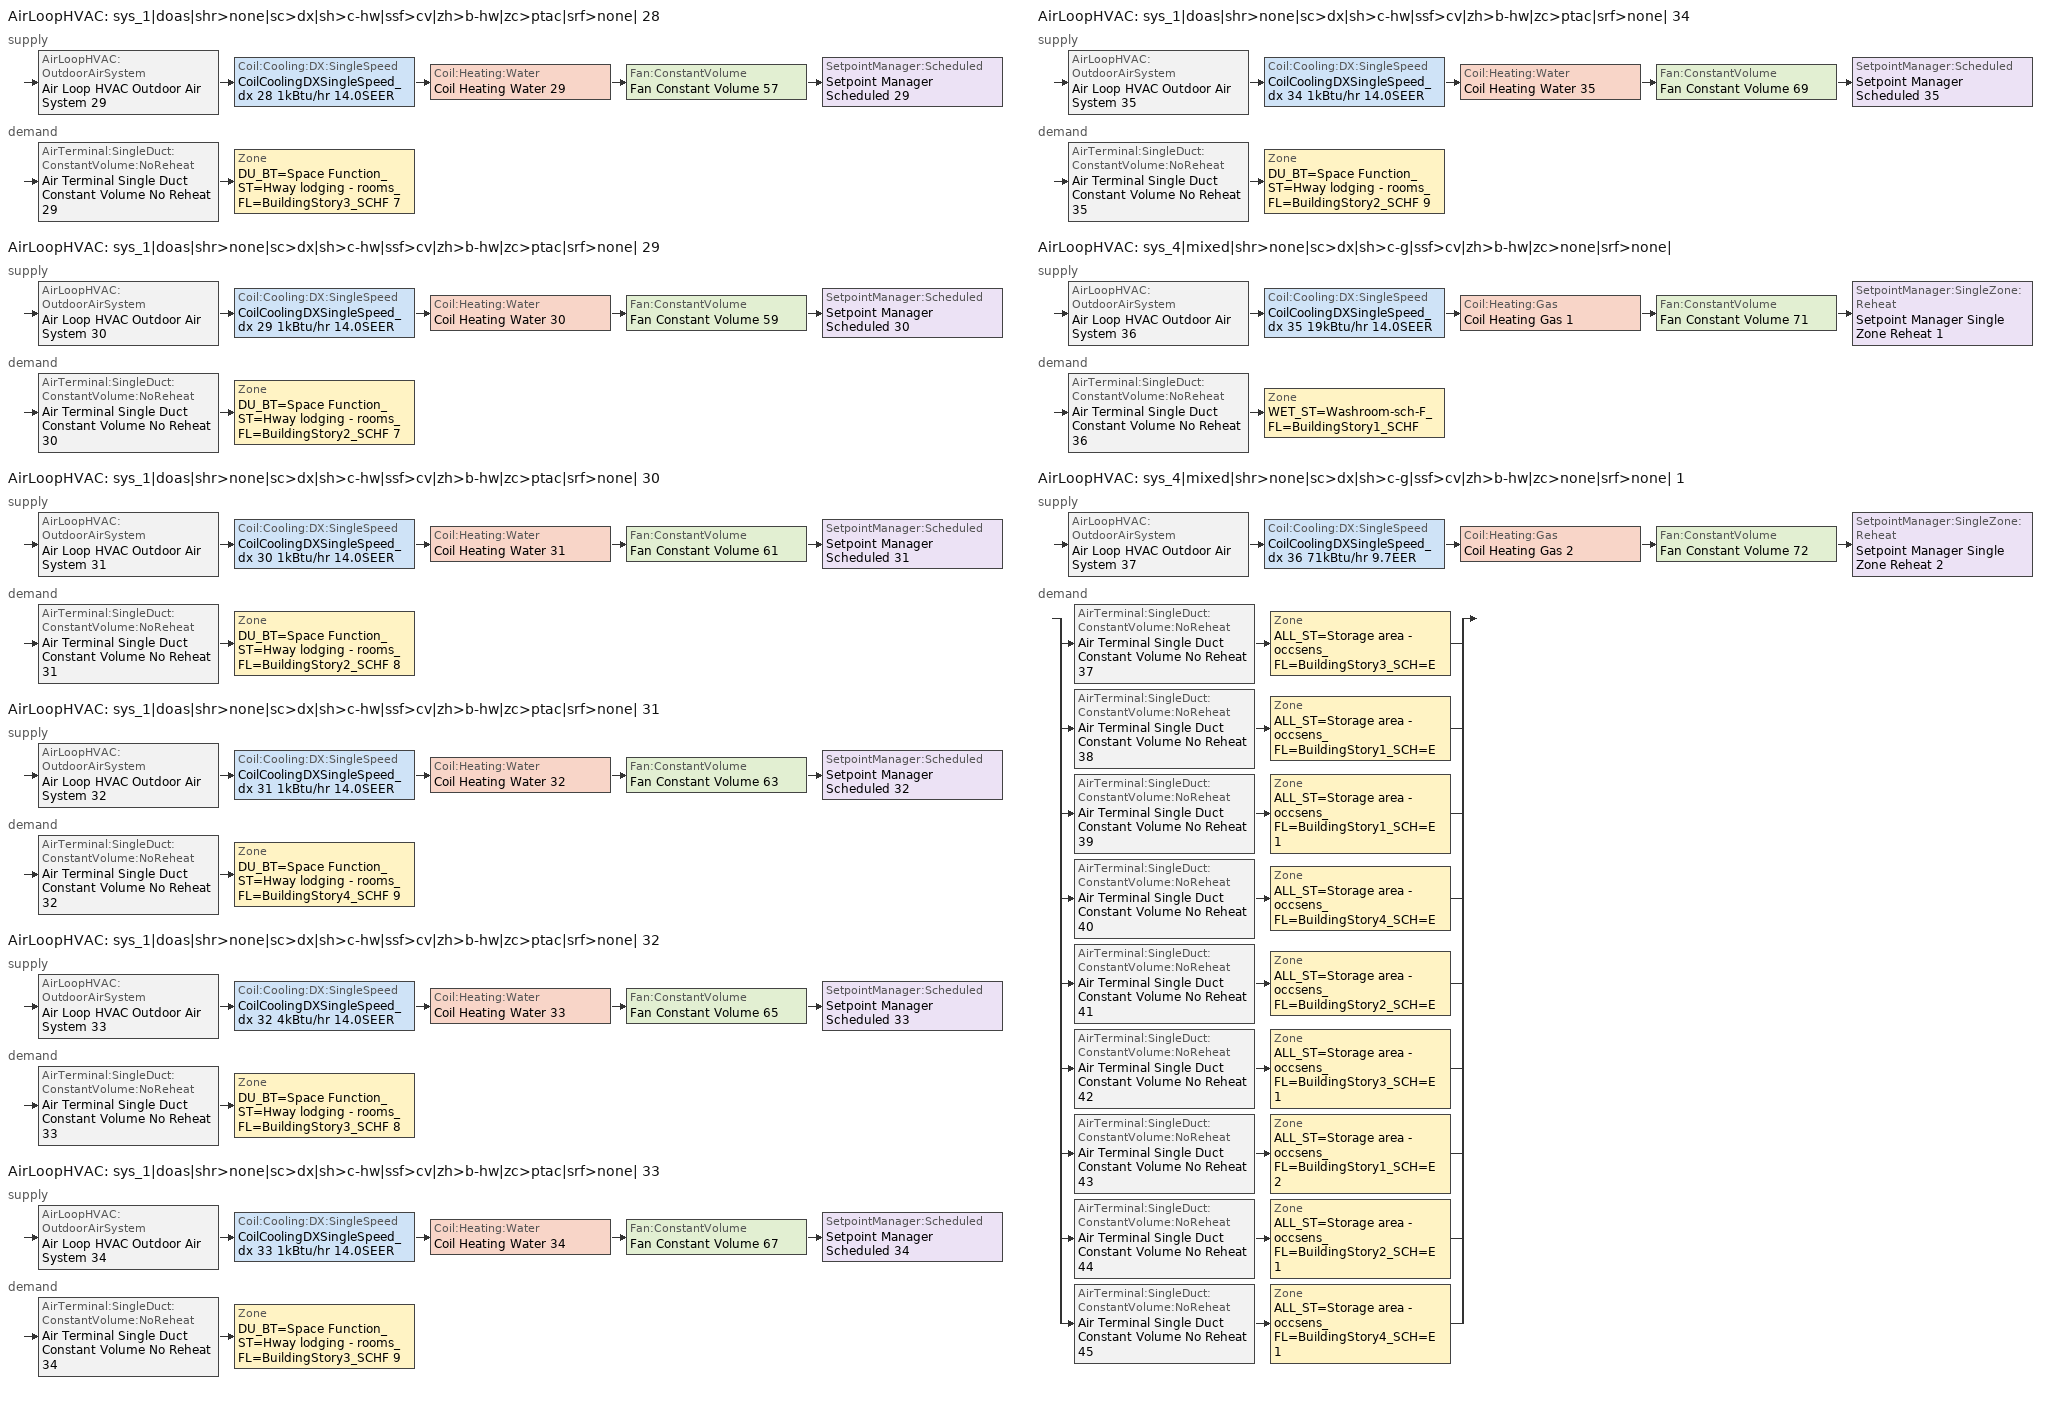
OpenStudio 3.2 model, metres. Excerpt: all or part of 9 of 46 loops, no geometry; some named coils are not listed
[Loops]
AirLoopHVAC 'sys_1|doas|shr>none|sc>dx|sh>c-hw|ssf>cv|zh>b-hw|zc>ptac|srf>none| 28'
 supply: AirLoopHVAC:OutdoorAirSystem 'Air Loop HVAC Outdoor Air System 29' > Coil:Cooling:DX:SingleSpeed 'CoilCoolingDXSingleSpeed_dx 28 1kBtu/hr 14.0SEER' > Coil:Heating:Water 'Coil Heating Water 29' > Fan:ConstantVolume 'Fan Constant Volume 57' > SetpointManager:Scheduled 'Setpoint Manager Scheduled 29'
 demand: AirTerminal:SingleDuct:ConstantVolume:NoReheat 'Air Terminal Single Duct Constant Volume No Reheat 29' > Zone 'DU_BT=Space Function_ST=Hway lodging - rooms_FL=BuildingStory3_SCHF 7'
AirLoopHVAC 'sys_1|doas|shr>none|sc>dx|sh>c-hw|ssf>cv|zh>b-hw|zc>ptac|srf>none| 29'
 supply: AirLoopHVAC:OutdoorAirSystem 'Air Loop HVAC Outdoor Air System 30' > Coil:Cooling:DX:SingleSpeed 'CoilCoolingDXSingleSpeed_dx 29 1kBtu/hr 14.0SEER' > Coil:Heating:Water 'Coil Heating Water 30' > Fan:ConstantVolume 'Fan Constant Volume 59' > SetpointManager:Scheduled 'Setpoint Manager Scheduled 30'
 demand: AirTerminal:SingleDuct:ConstantVolume:NoReheat 'Air Terminal Single Duct Constant Volume No Reheat 30' > Zone 'DU_BT=Space Function_ST=Hway lodging - rooms_FL=BuildingStory2_SCHF 7'
AirLoopHVAC 'sys_1|doas|shr>none|sc>dx|sh>c-hw|ssf>cv|zh>b-hw|zc>ptac|srf>none| 30'
 supply: AirLoopHVAC:OutdoorAirSystem 'Air Loop HVAC Outdoor Air System 31' > Coil:Cooling:DX:SingleSpeed 'CoilCoolingDXSingleSpeed_dx 30 1kBtu/hr 14.0SEER' > Coil:Heating:Water 'Coil Heating Water 31' > Fan:ConstantVolume 'Fan Constant Volume 61' > SetpointManager:Scheduled 'Setpoint Manager Scheduled 31'
 demand: AirTerminal:SingleDuct:ConstantVolume:NoReheat 'Air Terminal Single Duct Constant Volume No Reheat 31' > Zone 'DU_BT=Space Function_ST=Hway lodging - rooms_FL=BuildingStory2_SCHF 8'
AirLoopHVAC 'sys_1|doas|shr>none|sc>dx|sh>c-hw|ssf>cv|zh>b-hw|zc>ptac|srf>none| 31'
 supply: AirLoopHVAC:OutdoorAirSystem 'Air Loop HVAC Outdoor Air System 32' > Coil:Cooling:DX:SingleSpeed 'CoilCoolingDXSingleSpeed_dx 31 1kBtu/hr 14.0SEER' > Coil:Heating:Water 'Coil Heating Water 32' > Fan:ConstantVolume 'Fan Constant Volume 63' > SetpointManager:Scheduled 'Setpoint Manager Scheduled 32'
 demand: AirTerminal:SingleDuct:ConstantVolume:NoReheat 'Air Terminal Single Duct Constant Volume No Reheat 32' > Zone 'DU_BT=Space Function_ST=Hway lodging - rooms_FL=BuildingStory4_SCHF 9'
AirLoopHVAC 'sys_1|doas|shr>none|sc>dx|sh>c-hw|ssf>cv|zh>b-hw|zc>ptac|srf>none| 32'
 supply: AirLoopHVAC:OutdoorAirSystem 'Air Loop HVAC Outdoor Air System 33' > Coil:Cooling:DX:SingleSpeed 'CoilCoolingDXSingleSpeed_dx 32 4kBtu/hr 14.0SEER' > Coil:Heating:Water 'Coil Heating Water 33' > Fan:ConstantVolume 'Fan Constant Volume 65' > SetpointManager:Scheduled 'Setpoint Manager Scheduled 33'
 demand: AirTerminal:SingleDuct:ConstantVolume:NoReheat 'Air Terminal Single Duct Constant Volume No Reheat 33' > Zone 'DU_BT=Space Function_ST=Hway lodging - rooms_FL=BuildingStory3_SCHF 8'
AirLoopHVAC 'sys_1|doas|shr>none|sc>dx|sh>c-hw|ssf>cv|zh>b-hw|zc>ptac|srf>none| 33'
 supply: AirLoopHVAC:OutdoorAirSystem 'Air Loop HVAC Outdoor Air System 34' > Coil:Cooling:DX:SingleSpeed 'CoilCoolingDXSingleSpeed_dx 33 1kBtu/hr 14.0SEER' > Coil:Heating:Water 'Coil Heating Water 34' > Fan:ConstantVolume 'Fan Constant Volume 67' > SetpointManager:Scheduled 'Setpoint Manager Scheduled 34'
 demand: AirTerminal:SingleDuct:ConstantVolume:NoReheat 'Air Terminal Single Duct Constant Volume No Reheat 34' > Zone 'DU_BT=Space Function_ST=Hway lodging - rooms_FL=BuildingStory3_SCHF 9'
AirLoopHVAC 'sys_1|doas|shr>none|sc>dx|sh>c-hw|ssf>cv|zh>b-hw|zc>ptac|srf>none| 34'
 supply: AirLoopHVAC:OutdoorAirSystem 'Air Loop HVAC Outdoor Air System 35' > Coil:Cooling:DX:SingleSpeed 'CoilCoolingDXSingleSpeed_dx 34 1kBtu/hr 14.0SEER' > Coil:Heating:Water 'Coil Heating Water 35' > Fan:ConstantVolume 'Fan Constant Volume 69' > SetpointManager:Scheduled 'Setpoint Manager Scheduled 35'
 demand: AirTerminal:SingleDuct:ConstantVolume:NoReheat 'Air Terminal Single Duct Constant Volume No Reheat 35' > Zone 'DU_BT=Space Function_ST=Hway lodging - rooms_FL=BuildingStory2_SCHF 9'
AirLoopHVAC 'sys_4|mixed|shr>none|sc>dx|sh>c-g|ssf>cv|zh>b-hw|zc>none|srf>none|'
 supply: AirLoopHVAC:OutdoorAirSystem 'Air Loop HVAC Outdoor Air System 36' > Coil:Cooling:DX:SingleSpeed 'CoilCoolingDXSingleSpeed_dx 35 19kBtu/hr 14.0SEER' > Coil:Heating:Gas 'Coil Heating Gas 1' > Fan:ConstantVolume 'Fan Constant Volume 71' > SetpointManager:SingleZone:Reheat 'Setpoint Manager Single Zone Reheat 1'
 demand: AirTerminal:SingleDuct:ConstantVolume:NoReheat 'Air Terminal Single Duct Constant Volume No Reheat 36' > Zone 'WET_ST=Washroom-sch-F_FL=BuildingStory1_SCHF'
AirLoopHVAC 'sys_4|mixed|shr>none|sc>dx|sh>c-g|ssf>cv|zh>b-hw|zc>none|srf>none| 1'
 supply: AirLoopHVAC:OutdoorAirSystem 'Air Loop HVAC Outdoor Air System 37' > Coil:Cooling:DX:SingleSpeed 'CoilCoolingDXSingleSpeed_dx 36 71kBtu/hr 9.7EER' > Coil:Heating:Gas 'Coil Heating Gas 2' > Fan:ConstantVolume 'Fan Constant Volume 72' > SetpointManager:SingleZone:Reheat 'Setpoint Manager Single Zone Reheat 2'
 demand: split
  | AirTerminal:SingleDuct:ConstantVolume:NoReheat 'Air Terminal Single Duct Constant Volume No Reheat 37' > Zone 'ALL_ST=Storage area - occsens_FL=BuildingStory3_SCH=E'
  | AirTerminal:SingleDuct:ConstantVolume:NoReheat 'Air Terminal Single Duct Constant Volume No Reheat 38' > Zone 'ALL_ST=Storage area - occsens_FL=BuildingStory1_SCH=E'
  | AirTerminal:SingleDuct:ConstantVolume:NoReheat 'Air Terminal Single Duct Constant Volume No Reheat 39' > Zone 'ALL_ST=Storage area - occsens_FL=BuildingStory1_SCH=E 1'
  | AirTerminal:SingleDuct:ConstantVolume:NoReheat 'Air Terminal Single Duct Constant Volume No Reheat 40' > Zone 'ALL_ST=Storage area - occsens_FL=BuildingStory4_SCH=E'
  | AirTerminal:SingleDuct:ConstantVolume:NoReheat 'Air Terminal Single Duct Constant Volume No Reheat 41' > Zone 'ALL_ST=Storage area - occsens_FL=BuildingStory2_SCH=E'
  | AirTerminal:SingleDuct:ConstantVolume:NoReheat 'Air Terminal Single Duct Constant Volume No Reheat 42' > Zone 'ALL_ST=Storage area - occsens_FL=BuildingStory3_SCH=E 1'
  | AirTerminal:SingleDuct:ConstantVolume:NoReheat 'Air Terminal Single Duct Constant Volume No Reheat 43' > Zone 'ALL_ST=Storage area - occsens_FL=BuildingStory1_SCH=E 2'
  | AirTerminal:SingleDuct:ConstantVolume:NoReheat 'Air Terminal Single Duct Constant Volume No Reheat 44' > Zone 'ALL_ST=Storage area - occsens_FL=BuildingStory2_SCH=E 1'
  | AirTerminal:SingleDuct:ConstantVolume:NoReheat 'Air Terminal Single Duct Constant Volume No Reheat 45' > Zone 'ALL_ST=Storage area - occsens_FL=BuildingStory4_SCH=E 1'
[Sizing:Zone] Zone Cooling Design Supply Air Temperature Input Method=SupplyAirTemperature; Zone Cooling Design Supply Air Temperature {C}=13; Zone Cooling Design Supply Air Temperature Difference {deltaC}=11.11; Zone Heating Design Supply Air Temperature Input Method=SupplyAirTemperature; Zone Heating Design Supply Air Temperature {C}=43; Zone Heating Design Supply Air Temperature Difference {deltaC}=11.11; Zone Cooling Design Supply Air Humidity Ratio {kg-H2O/kg-air}=0.0085; Zone Heating Design Supply Air Humidity Ratio {kg-H2O/kg-air}=0.008; Zone Heating Sizing Factor=1.3; Zone Cooling Sizing Factor=1.1; Cooling Design Air Flow Method=DesignDay; Heating Design Air Flow Method=DesignDay; Account for Dedicated Outdoor Air System=No; Dedicated Outdoor Air System Control Strategy=NeutralSupplyAir; Dedicated Outdoor Air Low Setpoint Temperature for Design {C}=autosize; Dedicated Outdoor Air High Setpoint Temperature for Design {C}=autosize
DU_BT=Space Function_ST=Hway lodging - rooms_FL=BuildingStory3_SCHF 7; DU_BT=Space Function_ST=Hway lodging - rooms_FL=BuildingStory2_SCHF 7; DU_BT=Space Function_ST=Hway lodging - rooms_FL=BuildingStory2_SCHF 8; DU_BT=Space Function_ST=Hway lodging - rooms_FL=BuildingStory4_SCHF 9; DU_BT=Space Function_ST=Hway lodging - rooms_FL=BuildingStory3_SCHF 8; DU_BT=Space Function_ST=Hway lodging - rooms_FL=BuildingStory3_SCHF 9; DU_BT=Space Function_ST=Hway lodging - rooms_FL=BuildingStory2_SCHF 9; WET_ST=Washroom-sch-F_FL=BuildingStory1_SCHF; ALL_ST=Storage area - occsens_FL=BuildingStory3_SCH=E; ALL_ST=Storage area - occsens_FL=BuildingStory1_SCH=E; ALL_ST=Storage area - occsens_FL=BuildingStory1_SCH=E 1; ALL_ST=Storage area - occsens_FL=BuildingStory4_SCH=E; ALL_ST=Storage area - occsens_FL=BuildingStory2_SCH=E; ALL_ST=Storage area - occsens_FL=BuildingStory3_SCH=E 1; ALL_ST=Storage area - occsens_FL=BuildingStory1_SCH=E 2; ALL_ST=Storage area - occsens_FL=BuildingStory2_SCH=E 1; ALL_ST=Storage area - occsens_FL=BuildingStory4_SCH=E 1
[Zone equipment]
DU_BT=Space Function_ST=Hway lodging - rooms_FL=BuildingStory3_SCHF 7: DU_BT=Space Function_ST=Hway lodging - rooms_FL=BuildingStory3_SCHF 7 PTAC, Zone HVAC Baseboard Convective Water 29, Air Terminal Single Duct Constant Volume No Reheat 29
DU_BT=Space Function_ST=Hway lodging - rooms_FL=BuildingStory2_SCHF 7: DU_BT=Space Function_ST=Hway lodging - rooms_FL=BuildingStory2_SCHF 7 PTAC, Zone HVAC Baseboard Convective Water 30, Air Terminal Single Duct Constant Volume No Reheat 30
DU_BT=Space Function_ST=Hway lodging - rooms_FL=BuildingStory2_SCHF 8: DU_BT=Space Function_ST=Hway lodging - rooms_FL=BuildingStory2_SCHF 8 PTAC, Zone HVAC Baseboard Convective Water 31, Air Terminal Single Duct Constant Volume No Reheat 31
DU_BT=Space Function_ST=Hway lodging - rooms_FL=BuildingStory4_SCHF 9: DU_BT=Space Function_ST=Hway lodging - rooms_FL=BuildingStory4_SCHF 9 PTAC, Zone HVAC Baseboard Convective Water 32, Air Terminal Single Duct Constant Volume No Reheat 32
DU_BT=Space Function_ST=Hway lodging - rooms_FL=BuildingStory3_SCHF 8: DU_BT=Space Function_ST=Hway lodging - rooms_FL=BuildingStory3_SCHF 8 PTAC, Zone HVAC Baseboard Convective Water 33, Air Terminal Single Duct Constant Volume No Reheat 33
DU_BT=Space Function_ST=Hway lodging - rooms_FL=BuildingStory3_SCHF 9: DU_BT=Space Function_ST=Hway lodging - rooms_FL=BuildingStory3_SCHF 9 PTAC, Zone HVAC Baseboard Convective Water 34, Air Terminal Single Duct Constant Volume No Reheat 34
DU_BT=Space Function_ST=Hway lodging - rooms_FL=BuildingStory2_SCHF 9: DU_BT=Space Function_ST=Hway lodging - rooms_FL=BuildingStory2_SCHF 9 PTAC, Zone HVAC Baseboard Convective Water 35, Air Terminal Single Duct Constant Volume No Reheat 35
WET_ST=Washroom-sch-F_FL=BuildingStory1_SCHF: Air Terminal Single Duct Constant Volume No Reheat 36, Zone HVAC Baseboard Convective Water 36
ALL_ST=Storage area - occsens_FL=BuildingStory3_SCH=E: Air Terminal Single Duct Constant Volume No Reheat 37, Zone HVAC Baseboard Convective Water 37
ALL_ST=Storage area - occsens_FL=BuildingStory1_SCH=E: Air Terminal Single Duct Constant Volume No Reheat 38, Zone HVAC Baseboard Convective Water 38
ALL_ST=Storage area - occsens_FL=BuildingStory1_SCH=E 1: Air Terminal Single Duct Constant Volume No Reheat 39, Zone HVAC Baseboard Convective Water 39
ALL_ST=Storage area - occsens_FL=BuildingStory4_SCH=E: Air Terminal Single Duct Constant Volume No Reheat 40, Zone HVAC Baseboard Convective Water 40
ALL_ST=Storage area - occsens_FL=BuildingStory2_SCH=E: Air Terminal Single Duct Constant Volume No Reheat 41, Zone HVAC Baseboard Convective Water 41
ALL_ST=Storage area - occsens_FL=BuildingStory3_SCH=E 1: Air Terminal Single Duct Constant Volume No Reheat 42, Zone HVAC Baseboard Convective Water 42
ALL_ST=Storage area - occsens_FL=BuildingStory1_SCH=E 2: Air Terminal Single Duct Constant Volume No Reheat 43, Zone HVAC Baseboard Convective Water 43
ALL_ST=Storage area - occsens_FL=BuildingStory2_SCH=E 1: Air Terminal Single Duct Constant Volume No Reheat 44, Zone HVAC Baseboard Convective Water 44
ALL_ST=Storage area - occsens_FL=BuildingStory4_SCH=E 1: Air Terminal Single Duct Constant Volume No Reheat 45, Zone HVAC Baseboard Convective Water 45
[AirLoopHVAC] Design Supply Air Flow Rate {m3/s}=autosize; Design Return Air Flow Fraction of Supply Air Flow=1
Name | Availability Schedule
sys_1|doas|shr>none|sc>dx|sh>c-hw|ssf>cv|zh>b-hw|zc>ptac|srf>none| 28 | sys_1|doas|shr>none|sc>dx|sh>c-hw|ssf>cv|zh>b-hw|zc>ptac|srf>none| 28 Occ Sch
sys_1|doas|shr>none|sc>dx|sh>c-hw|ssf>cv|zh>b-hw|zc>ptac|srf>none| 29 | sys_1|doas|shr>none|sc>dx|sh>c-hw|ssf>cv|zh>b-hw|zc>ptac|srf>none| 29 Occ Sch
sys_1|doas|shr>none|sc>dx|sh>c-hw|ssf>cv|zh>b-hw|zc>ptac|srf>none| 30 | sys_1|doas|shr>none|sc>dx|sh>c-hw|ssf>cv|zh>b-hw|zc>ptac|srf>none| 30 Occ Sch
sys_1|doas|shr>none|sc>dx|sh>c-hw|ssf>cv|zh>b-hw|zc>ptac|srf>none| 31 | sys_1|doas|shr>none|sc>dx|sh>c-hw|ssf>cv|zh>b-hw|zc>ptac|srf>none| 31 Occ Sch
sys_1|doas|shr>none|sc>dx|sh>c-hw|ssf>cv|zh>b-hw|zc>ptac|srf>none| 32 | sys_1|doas|shr>none|sc>dx|sh>c-hw|ssf>cv|zh>b-hw|zc>ptac|srf>none| 32 Occ Sch
sys_1|doas|shr>none|sc>dx|sh>c-hw|ssf>cv|zh>b-hw|zc>ptac|srf>none| 33 | sys_1|doas|shr>none|sc>dx|sh>c-hw|ssf>cv|zh>b-hw|zc>ptac|srf>none| 33 Occ Sch
sys_1|doas|shr>none|sc>dx|sh>c-hw|ssf>cv|zh>b-hw|zc>ptac|srf>none| 34 | sys_1|doas|shr>none|sc>dx|sh>c-hw|ssf>cv|zh>b-hw|zc>ptac|srf>none| 34 Occ Sch
sys_4|mixed|shr>none|sc>dx|sh>c-g|ssf>cv|zh>b-hw|zc>none|srf>none| | sys_4|mixed|shr>none|sc>dx|sh>c-g|ssf>cv|zh>b-hw|zc>none|srf>none| Occ Sch
sys_4|mixed|shr>none|sc>dx|sh>c-g|ssf>cv|zh>b-hw|zc>none|srf>none| 1 | sys_4|mixed|shr>none|sc>dx|sh>c-g|ssf>cv|zh>b-hw|zc>none|srf>none| 1 Occ Sch
[Sizing:System] Design Outdoor Air Flow Rate {m3/s}=Autosize; Central Heating Maximum System Air Flow Ratio=1; Preheat Design Temperature {C}=7; Preheat Design Humidity Ratio {kg-H2O/kg-Air}=0.008; Precool Design Temperature {C}=13; Precool Design Humidity Ratio {kg-H2O/kg-Air}=0.008; Central Cooling Design Supply Air Temperature {C}=13; Central Heating Design Supply Air Temperature {C}=43; Sizing Option=NonCoincident; Central Cooling Design Supply Air Humidity Ratio {kg-H2O/kg-Air}=0.0085; Central Heating Design Supply Air Humidity Ratio {kg-H2O/kg-Air}=0.008; Cooling Design Air Flow Method=DesignDay; Cooling Design Air Flow Rate {m3/s}=0; Heating Design Air Flow Method=DesignDay; Heating Design Air Flow Rate {m3/s}=0; System Outdoor Air Method=ZoneSum; Zone Maximum Outdoor Air Fraction=1; Cooling Supply Air Flow Rate Per Floor Area {m3/s-m2}=0.00996765; Cooling Fraction of Autosized Cooling Supply Air Flow Rate=1; Cooling Supply Air Flow Rate Per Unit Cooling Capacity {m3/s-W}=3.94755e-05; Heating Supply Air Flow Rate Per Floor Area {m3/s-m2}=0.00996765; Heating Fraction of Autosized Heating Supply Air Flow Rate=1; Heating Fraction of Autosized Cooling Supply Air Flow Rate=1; Heating Supply Air Flow Rate Per Unit Heating Capacity {m3/s-W}=3.15882e-05; Cooling Design Capacity Method=CoolingDesignCapacity; Cooling Design Capacity {W}=autosize; Cooling Design Capacity Per Floor Area {W/m2}=234.7; Fraction of Autosized Cooling Design Capacity=1; Heating Design Capacity Method=HeatingDesignCapacity; Heating Design Capacity {W}=autosize; Heating Design Capacity Per Floor Area {W/m2}=157; Fraction of Autosized Heating Design Capacity=1; Central Cooling Capacity Control Method=OnOff
Name | Type of Load to Size On | 100% Outdoor Air in Cooling | 100% Outdoor Air in Heating
sys_1|doas|shr>none|sc>dx|sh>c-hw|ssf>cv|zh>b-hw|zc>ptac|srf>none| 28; sys_1|doas|shr>none|sc>dx|sh>c-hw|ssf>cv|zh>b-hw|zc>ptac|srf>none| 29; sys_1|doas|shr>none|sc>dx|sh>c-hw|ssf>cv|zh>b-hw|zc>ptac|srf>none| 30; sys_1|doas|shr>none|sc>dx|sh>c-hw|ssf>cv|zh>b-hw|zc>ptac|srf>none| 31; sys_1|doas|shr>none|sc>dx|sh>c-hw|ssf>cv|zh>b-hw|zc>ptac|srf>none| 32; sys_1|doas|shr>none|sc>dx|sh>c-hw|ssf>cv|zh>b-hw|zc>ptac|srf>none| 33; sys_1|doas|shr>none|sc>dx|sh>c-hw|ssf>cv|zh>b-hw|zc>ptac|srf>none| 34 | VentilationRequirement | Yes | Yes
sys_4|mixed|shr>none|sc>dx|sh>c-g|ssf>cv|zh>b-hw|zc>none|srf>none|; sys_4|mixed|shr>none|sc>dx|sh>c-g|ssf>cv|zh>b-hw|zc>none|srf>none| 1 | Sensible | No | No
[Fan:ConstantVolume] Availability Schedule=Always On Discrete; Fan Total Efficiency=0.39975; Pressure Rise {Pa}=640; Maximum Flow Rate {m3/s}=AutoSize; Motor Efficiency=0.615
Fan Constant Volume 57; Fan Constant Volume 58; Fan Constant Volume 59; Fan Constant Volume 60; Fan Constant Volume 61; Fan Constant Volume 62; Fan Constant Volume 63; Fan Constant Volume 64; Fan Constant Volume 65; Fan Constant Volume 66; Fan Constant Volume 67; Fan Constant Volume 68; Fan Constant Volume 69; Fan Constant Volume 70; Fan Constant Volume 71; Fan Constant Volume 72
[Coil:Cooling:DX:SingleSpeed] Availability Schedule=Always On Discrete; Rated Total Cooling Capacity {W}=autosize; Rated Sensible Heat Ratio=autosize; Rated Air Flow Rate {m3/s}=autosize; Rated Evaporator Fan Power Per Volume Flow Rate {W/(m3/s)}=773.3; Total Cooling Capacity Function of Temperature Curve=DXCOOL-NECB2011-REF-CAPFT; Total Cooling Capacity Function of Flow Fraction Curve=DXCOOL-NECB2011-REF-CAPFFLOW; Energy Input Ratio Function of Temperature Curve=DXCOOL-NECB2011-REF-COOLEIRFT; Energy Input Ratio Function of Flow Fraction Curve=DXCOOL-NECB2011-REF-COOLEIRFFLOW; Part Load Fraction Correlation Curve=DXCOOL-NECB2011-REF-COOLPLFFPLR; Minimum Outdoor Dry-Bulb Temperature for Compressor Operation {C}=-25; Condenser Type=AirCooled; Evaporative Condenser Effectiveness=0; Evaporative Condenser Air Flow Rate {m3/s}=Autosize; Evaporative Condenser Pump Rated Power Consumption {W}=Autosize; Crankcase Heater Capacity {W}=0; Maximum Outdoor Dry-Bulb Temperature for Crankcase Heater Operation {C}=0; Basin Heater Capacity {W/K}=0; Basin Heater Setpoint Temperature {C}=10
Name | Rated COP {W/W}
CoilCoolingDXSingleSpeed_dx 28 1kBtu/hr 14.0SEER; CoilCoolingDXSingleSpeed_dx 29 1kBtu/hr 14.0SEER; CoilCoolingDXSingleSpeed_dx 30 1kBtu/hr 14.0SEER; CoilCoolingDXSingleSpeed_dx 31 1kBtu/hr 14.0SEER; CoilCoolingDXSingleSpeed_dx 32 4kBtu/hr 14.0SEER; CoilCoolingDXSingleSpeed_dx 33 1kBtu/hr 14.0SEER; CoilCoolingDXSingleSpeed_dx 34 1kBtu/hr 14.0SEER; CoilCoolingDXSingleSpeed_dx 35 19kBtu/hr 14.0SEER | 4.11713
Coil Cooling DX Single Speed 29 9kBtu/hr 10.5EER | 3.64368
Coil Cooling DX Single Speed 30 4kBtu/hr 11.0EER; Coil Cooling DX Single Speed 31 3kBtu/hr 11.0EER; Coil Cooling DX Single Speed 34 4kBtu/hr 11.0EER; Coil Cooling DX Single Speed 35 4kBtu/hr 11.0EER | 3.80183
Coil Cooling DX Single Speed 32 13kBtu/hr 9.7EER | 3.37302
Coil Cooling DX Single Speed 33 8kBtu/hr 10.9EER | 3.7516
CoilCoolingDXSingleSpeed_dx 36 71kBtu/hr 9.7EER | 3.36599
[Controller:OutdoorAir] Minimum Outdoor Air Flow Rate {m3/s}=autosize; Maximum Outdoor Air Flow Rate {m3/s}=Autosize; Economizer Control Action Type=ModulateFlow; Lockout Type=NoLockout; Minimum Limit Type=FixedMinimum; High Humidity Control=No; Heat Recovery Bypass Control Type=BypassWhenWithinEconomizerLimits
Name | Economizer Control Type | Economizer Maximum Limit Dry-Bulb Temperature {C} | Economizer Maximum Limit Enthalpy {J/kg} | Economizer Minimum Limit Dry-Bulb Temperature {C} | Minimum Outdoor Air Schedule | Controller Mechanical Ventilation
Controller Outdoor Air 29 | NoEconomizer | 28 | 64000 | -100 | sys_1|doas|shr>none|sc>dx|sh>c-hw|ssf>cv|zh>b-hw|zc>ptac|srf>none| 28 Occ Sch | Controller Mechanical Ventilation 29
Controller Outdoor Air 30 | NoEconomizer | 28 | 64000 | -100 | sys_1|doas|shr>none|sc>dx|sh>c-hw|ssf>cv|zh>b-hw|zc>ptac|srf>none| 29 Occ Sch | Controller Mechanical Ventilation 30
Controller Outdoor Air 31 | NoEconomizer | 28 | 64000 | -100 | sys_1|doas|shr>none|sc>dx|sh>c-hw|ssf>cv|zh>b-hw|zc>ptac|srf>none| 30 Occ Sch | Controller Mechanical Ventilation 31
Controller Outdoor Air 32 | NoEconomizer | 28 | 64000 | -100 | sys_1|doas|shr>none|sc>dx|sh>c-hw|ssf>cv|zh>b-hw|zc>ptac|srf>none| 31 Occ Sch | Controller Mechanical Ventilation 32
Controller Outdoor Air 33 | NoEconomizer | 28 | 64000 | -100 | sys_1|doas|shr>none|sc>dx|sh>c-hw|ssf>cv|zh>b-hw|zc>ptac|srf>none| 32 Occ Sch | Controller Mechanical Ventilation 33
Controller Outdoor Air 34 | NoEconomizer | 28 | 64000 | -100 | sys_1|doas|shr>none|sc>dx|sh>c-hw|ssf>cv|zh>b-hw|zc>ptac|srf>none| 33 Occ Sch | Controller Mechanical Ventilation 34
Controller Outdoor Air 35 | NoEconomizer | 28 | 64000 | -100 | sys_1|doas|shr>none|sc>dx|sh>c-hw|ssf>cv|zh>b-hw|zc>ptac|srf>none| 34 Occ Sch | Controller Mechanical Ventilation 35
Controller Outdoor Air 36 | NoEconomizer | 28 | 64000 | -100 | sys_4|mixed|shr>none|sc>dx|sh>c-g|ssf>cv|zh>b-hw|zc>none|srf>none| Occ Sch | Controller Mechanical Ventilation 36
Controller Outdoor Air 37 | DifferentialEnthalpy |  |  |  | sys_4|mixed|shr>none|sc>dx|sh>c-g|ssf>cv|zh>b-hw|zc>none|srf>none| 1 Occ Sch | Controller Mechanical Ventilation 37
[Controller:MechanicalVentilation] Availability Schedule=Always On Discrete; System Outdoor Air Method=ZoneSum
Controller Mechanical Ventilation 29; Controller Mechanical Ventilation 30; Controller Mechanical Ventilation 31; Controller Mechanical Ventilation 32; Controller Mechanical Ventilation 33; Controller Mechanical Ventilation 34; Controller Mechanical Ventilation 35; Controller Mechanical Ventilation 36; Controller Mechanical Ventilation 37
[AirLoopHVAC:OutdoorAirSystem]
Name | Controller
Air Loop HVAC Outdoor Air System 29 | Controller Outdoor Air 29
Air Loop HVAC Outdoor Air System 30 | Controller Outdoor Air 30
Air Loop HVAC Outdoor Air System 31 | Controller Outdoor Air 31
Air Loop HVAC Outdoor Air System 32 | Controller Outdoor Air 32
Air Loop HVAC Outdoor Air System 33 | Controller Outdoor Air 33
Air Loop HVAC Outdoor Air System 34 | Controller Outdoor Air 34
Air Loop HVAC Outdoor Air System 35 | Controller Outdoor Air 35
Air Loop HVAC Outdoor Air System 36 | Controller Outdoor Air 36
Air Loop HVAC Outdoor Air System 37 | Controller Outdoor Air 37
[SetpointManager:Scheduled] Control Variable=Temperature
Name | Schedule
Setpoint Manager Scheduled 29 | Makeup-Air Unit Supply Air Temp 28
Setpoint Manager Scheduled 30 | Makeup-Air Unit Supply Air Temp 29
Setpoint Manager Scheduled 31 | Makeup-Air Unit Supply Air Temp 30
Setpoint Manager Scheduled 32 | Makeup-Air Unit Supply Air Temp 31
Setpoint Manager Scheduled 33 | Makeup-Air Unit Supply Air Temp 32
Setpoint Manager Scheduled 34 | Makeup-Air Unit Supply Air Temp 33
Setpoint Manager Scheduled 35 | Makeup-Air Unit Supply Air Temp 34
[Coil:Heating:Electric] Availability Schedule=ON_OFF_ALWAYS_OFF
Coil Heating Electric 29; Coil Heating Electric 30; Coil Heating Electric 31; Coil Heating Electric 32; Coil Heating Electric 33; Coil Heating Electric 34; Coil Heating Electric 35
[ZoneHVAC:PackagedTerminalAirConditioner] Availability Schedule=Always On Discrete; Supply Air Flow Rate During Cooling Operation {m3/s}=Autosize; Supply Air Flow Rate During Heating Operation {m3/s}=Autosize; Supply Air Flow Rate When No Cooling or Heating is Needed {m3/s}=Autosize; Outdoor Air Flow Rate During Cooling Operation {m3/s}=1e-05; Outdoor Air Flow Rate During Heating Operation {m3/s}=1e-05; Outdoor Air Flow Rate When No Cooling or Heating is Needed {m3/s}=1e-05; Fan Placement=DrawThrough
Name | Supply Air Fan | Heating Coil | Cooling Coil
DU_BT=Space Function_ST=Hway lodging - rooms_FL=BuildingStory3_SCHF 7 PTAC | Fan Constant Volume 58 | Coil Heating Electric 29 | Coil Cooling DX Single Speed 29 9kBtu/hr 10.5EER
DU_BT=Space Function_ST=Hway lodging - rooms_FL=BuildingStory2_SCHF 7 PTAC | Fan Constant Volume 60 | Coil Heating Electric 30 | Coil Cooling DX Single Speed 30 4kBtu/hr 11.0EER
DU_BT=Space Function_ST=Hway lodging - rooms_FL=BuildingStory2_SCHF 8 PTAC | Fan Constant Volume 62 | Coil Heating Electric 31 | Coil Cooling DX Single Speed 31 3kBtu/hr 11.0EER
DU_BT=Space Function_ST=Hway lodging - rooms_FL=BuildingStory4_SCHF 9 PTAC | Fan Constant Volume 64 | Coil Heating Electric 32 | Coil Cooling DX Single Speed 32 13kBtu/hr 9.7EER
DU_BT=Space Function_ST=Hway lodging - rooms_FL=BuildingStory3_SCHF 8 PTAC | Fan Constant Volume 66 | Coil Heating Electric 33 | Coil Cooling DX Single Speed 33 8kBtu/hr 10.9EER
DU_BT=Space Function_ST=Hway lodging - rooms_FL=BuildingStory3_SCHF 9 PTAC | Fan Constant Volume 68 | Coil Heating Electric 34 | Coil Cooling DX Single Speed 34 4kBtu/hr 11.0EER
DU_BT=Space Function_ST=Hway lodging - rooms_FL=BuildingStory2_SCHF 9 PTAC | Fan Constant Volume 70 | Coil Heating Electric 35 | Coil Cooling DX Single Speed 35 4kBtu/hr 11.0EER
[AirTerminal:SingleDuct:ConstantVolume:NoReheat] Availability Schedule=Always On Discrete; Maximum Air Flow Rate {m3/s}=AutoSize
Air Terminal Single Duct Constant Volume No Reheat 29; Air Terminal Single Duct Constant Volume No Reheat 30; Air Terminal Single Duct Constant Volume No Reheat 31; Air Terminal Single Duct Constant Volume No Reheat 32; Air Terminal Single Duct Constant Volume No Reheat 33; Air Terminal Single Duct Constant Volume No Reheat 34; Air Terminal Single Duct Constant Volume No Reheat 35; Air Terminal Single Duct Constant Volume No Reheat 36; Air Terminal Single Duct Constant Volume No Reheat 37; Air Terminal Single Duct Constant Volume No Reheat 38; Air Terminal Single Duct Constant Volume No Reheat 39; Air Terminal Single Duct Constant Volume No Reheat 40; Air Terminal Single Duct Constant Volume No Reheat 41; Air Terminal Single Duct Constant Volume No Reheat 42; Air Terminal Single Duct Constant Volume No Reheat 43; Air Terminal Single Duct Constant Volume No Reheat 44; Air Terminal Single Duct Constant Volume No Reheat 45
[Coil:Heating:Gas] Availability Schedule=Always On Discrete; Gas Burner Efficiency=0.924; Nominal Capacity {W}=AutoSize; Parasitic Electric Load {W}=0; Part Load Fraction Correlation Curve=FURNACE-EFFPLR-NECB2011; Parasitic Gas Load {W}=0
Coil Heating Gas 1; Coil Heating Gas 2
[SetpointManager:SingleZone:Reheat] Minimum Supply Air Temperature {C}=13; Maximum Supply Air Temperature {C}=43
Name | Control Zone
Setpoint Manager Single Zone Reheat 1 | WET_ST=Washroom-sch-F_FL=BuildingStory1_SCHF
Setpoint Manager Single Zone Reheat 2 | ALL_ST=Storage area - occsens_FL=BuildingStory3_SCH=E
[Schedule:Ruleset]
Name | Default Day Schedule | Summer Design Day Schedule | Winter Design Day Schedule
ON_OFF_ALWAYS_OFF | Schedule Day 3
Makeup-Air Unit Supply Air Temp 28 | Makeup Air Unit Supply Air Temp Default 28
Makeup-Air Unit Supply Air Temp 29 | Makeup Air Unit Supply Air Temp Default 29
Makeup-Air Unit Supply Air Temp 30 | Makeup Air Unit Supply Air Temp Default 30
Makeup-Air Unit Supply Air Temp 31 | Makeup Air Unit Supply Air Temp Default 31
Makeup-Air Unit Supply Air Temp 32 | Makeup Air Unit Supply Air Temp Default 32
Makeup-Air Unit Supply Air Temp 33 | Makeup Air Unit Supply Air Temp Default 33
Makeup-Air Unit Supply Air Temp 34 | Makeup Air Unit Supply Air Temp Default 34
sys_1|doas|shr>none|sc>dx|sh>c-hw|ssf>cv|zh>b-hw|zc>ptac|srf>none| 28 Occ Sch | sys_1|doas|shr>none|sc>dx|sh>c-hw|ssf>cv|zh>b-hw|zc>ptac|srf>none| 28 Occ Sch Default | sys_1|doas|shr>none|sc>dx|sh>c-hw|ssf>cv|zh>b-hw|zc>ptac|srf>none| 28 Occ Sch Summer Design Day | sys_1|doas|shr>none|sc>dx|sh>c-hw|ssf>cv|zh>b-hw|zc>ptac|srf>none| 28 Occ Sch Winter Design Day
sys_1|doas|shr>none|sc>dx|sh>c-hw|ssf>cv|zh>b-hw|zc>ptac|srf>none| 29 Occ Sch | sys_1|doas|shr>none|sc>dx|sh>c-hw|ssf>cv|zh>b-hw|zc>ptac|srf>none| 29 Occ Sch Default | sys_1|doas|shr>none|sc>dx|sh>c-hw|ssf>cv|zh>b-hw|zc>ptac|srf>none| 29 Occ Sch Summer Design Day | sys_1|doas|shr>none|sc>dx|sh>c-hw|ssf>cv|zh>b-hw|zc>ptac|srf>none| 29 Occ Sch Winter Design Day
sys_1|doas|shr>none|sc>dx|sh>c-hw|ssf>cv|zh>b-hw|zc>ptac|srf>none| 30 Occ Sch | sys_1|doas|shr>none|sc>dx|sh>c-hw|ssf>cv|zh>b-hw|zc>ptac|srf>none| 30 Occ Sch Default | sys_1|doas|shr>none|sc>dx|sh>c-hw|ssf>cv|zh>b-hw|zc>ptac|srf>none| 30 Occ Sch Summer Design Day | sys_1|doas|shr>none|sc>dx|sh>c-hw|ssf>cv|zh>b-hw|zc>ptac|srf>none| 30 Occ Sch Winter Design Day
sys_1|doas|shr>none|sc>dx|sh>c-hw|ssf>cv|zh>b-hw|zc>ptac|srf>none| 31 Occ Sch | sys_1|doas|shr>none|sc>dx|sh>c-hw|ssf>cv|zh>b-hw|zc>ptac|srf>none| 31 Occ Sch Default | sys_1|doas|shr>none|sc>dx|sh>c-hw|ssf>cv|zh>b-hw|zc>ptac|srf>none| 31 Occ Sch Summer Design Day | sys_1|doas|shr>none|sc>dx|sh>c-hw|ssf>cv|zh>b-hw|zc>ptac|srf>none| 31 Occ Sch Winter Design Day
sys_1|doas|shr>none|sc>dx|sh>c-hw|ssf>cv|zh>b-hw|zc>ptac|srf>none| 32 Occ Sch | sys_1|doas|shr>none|sc>dx|sh>c-hw|ssf>cv|zh>b-hw|zc>ptac|srf>none| 32 Occ Sch Default | sys_1|doas|shr>none|sc>dx|sh>c-hw|ssf>cv|zh>b-hw|zc>ptac|srf>none| 32 Occ Sch Summer Design Day | sys_1|doas|shr>none|sc>dx|sh>c-hw|ssf>cv|zh>b-hw|zc>ptac|srf>none| 32 Occ Sch Winter Design Day
sys_1|doas|shr>none|sc>dx|sh>c-hw|ssf>cv|zh>b-hw|zc>ptac|srf>none| 33 Occ Sch | sys_1|doas|shr>none|sc>dx|sh>c-hw|ssf>cv|zh>b-hw|zc>ptac|srf>none| 33 Occ Sch Default | sys_1|doas|shr>none|sc>dx|sh>c-hw|ssf>cv|zh>b-hw|zc>ptac|srf>none| 33 Occ Sch Summer Design Day | sys_1|doas|shr>none|sc>dx|sh>c-hw|ssf>cv|zh>b-hw|zc>ptac|srf>none| 33 Occ Sch Winter Design Day
sys_1|doas|shr>none|sc>dx|sh>c-hw|ssf>cv|zh>b-hw|zc>ptac|srf>none| 34 Occ Sch | sys_1|doas|shr>none|sc>dx|sh>c-hw|ssf>cv|zh>b-hw|zc>ptac|srf>none| 34 Occ Sch Default | sys_1|doas|shr>none|sc>dx|sh>c-hw|ssf>cv|zh>b-hw|zc>ptac|srf>none| 34 Occ Sch Summer Design Day | sys_1|doas|shr>none|sc>dx|sh>c-hw|ssf>cv|zh>b-hw|zc>ptac|srf>none| 34 Occ Sch Winter Design Day
sys_4|mixed|shr>none|sc>dx|sh>c-g|ssf>cv|zh>b-hw|zc>none|srf>none| Occ Sch | sys_4|mixed|shr>none|sc>dx|sh>c-g|ssf>cv|zh>b-hw|zc>none|srf>none| Occ Sch Default | sys_4|mixed|shr>none|sc>dx|sh>c-g|ssf>cv|zh>b-hw|zc>none|srf>none| Occ Sch Summer Design Day | sys_4|mixed|shr>none|sc>dx|sh>c-g|ssf>cv|zh>b-hw|zc>none|srf>none| Occ Sch Winter Design Day
sys_4|mixed|shr>none|sc>dx|sh>c-g|ssf>cv|zh>b-hw|zc>none|srf>none| 1 Occ Sch | sys_4|mixed|shr>none|sc>dx|sh>c-g|ssf>cv|zh>b-hw|zc>none|srf>none| 1 Occ Sch Default | sys_4|mixed|shr>none|sc>dx|sh>c-g|ssf>cv|zh>b-hw|zc>none|srf>none| 1 Occ Sch Summer Design Day | sys_4|mixed|shr>none|sc>dx|sh>c-g|ssf>cv|zh>b-hw|zc>none|srf>none| 1 Occ Sch Winter Design Day
[Schedule:Day]
Schedule Day 3; wkdON_OFF_ALWAYS_OFF 1; satON_OFF_ALWAYS_OFF 1; sunON_OFF_ALWAYS_OFF 1: 1, 0, 0, 2, 0, 0, 3, 0, 0, 4, 0, 0, 5, 0, 0, 6, 0, 0, 7, 0, 0, 8, 0, 0, 9, 0, 0, 10, 0, 0, 11, 0, 0, 12, 0, 0, 13, 0, 0, 14, 0, 0, 15, 0, 0, 16, 0, 0, 17, 0, 0, 18, 0, 0, 19, 0, 0, 20, 0, 0, 21, 0, 0, 22, 0, 0, 23, 0, 0, 24, 0, 0
Makeup Air Unit Supply Air Temp Default 28; Makeup Air Unit Supply Air Temp Default 29; Makeup Air Unit Supply Air Temp Default 30; Makeup Air Unit Supply Air Temp Default 31; Makeup Air Unit Supply Air Temp Default 32; Makeup Air Unit Supply Air Temp Default 33; Makeup Air Unit Supply Air Temp Default 34: 24, 0, 20
sys_1|doas|shr>none|sc>dx|sh>c-hw|ssf>cv|zh>b-hw|zc>ptac|srf>none| 28 Occ Sch Default; sys_1|doas|shr>none|sc>dx|sh>c-hw|ssf>cv|zh>b-hw|zc>ptac|srf>none| 28 Occ Sch Winter Design Day; sys_1|doas|shr>none|sc>dx|sh>c-hw|ssf>cv|zh>b-hw|zc>ptac|srf>none| 28 Occ Sch Summer Design Day; sys_1|doas|shr>none|sc>dx|sh>c-hw|ssf>cv|zh>b-hw|zc>ptac|srf>none| 29 Occ Sch Default; sys_1|doas|shr>none|sc>dx|sh>c-hw|ssf>cv|zh>b-hw|zc>ptac|srf>none| 29 Occ Sch Winter Design Day; sys_1|doas|shr>none|sc>dx|sh>c-hw|ssf>cv|zh>b-hw|zc>ptac|srf>none| 29 Occ Sch Summer Design Day; sys_1|doas|shr>none|sc>dx|sh>c-hw|ssf>cv|zh>b-hw|zc>ptac|srf>none| 30 Occ Sch Default; sys_1|doas|shr>none|sc>dx|sh>c-hw|ssf>cv|zh>b-hw|zc>ptac|srf>none| 30 Occ Sch Winter Design Day; sys_1|doas|shr>none|sc>dx|sh>c-hw|ssf>cv|zh>b-hw|zc>ptac|srf>none| 30 Occ Sch Summer Design Day; sys_1|doas|shr>none|sc>dx|sh>c-hw|ssf>cv|zh>b-hw|zc>ptac|srf>none| 31 Occ Sch Default; sys_1|doas|shr>none|sc>dx|sh>c-hw|ssf>cv|zh>b-hw|zc>ptac|srf>none| 31 Occ Sch Winter Design Day; sys_1|doas|shr>none|sc>dx|sh>c-hw|ssf>cv|zh>b-hw|zc>ptac|srf>none| 31 Occ Sch Summer Design Day; sys_1|doas|shr>none|sc>dx|sh>c-hw|ssf>cv|zh>b-hw|zc>ptac|srf>none| 32 Occ Sch Default; sys_1|doas|shr>none|sc>dx|sh>c-hw|ssf>cv|zh>b-hw|zc>ptac|srf>none| 32 Occ Sch Winter Design Day; sys_1|doas|shr>none|sc>dx|sh>c-hw|ssf>cv|zh>b-hw|zc>ptac|srf>none| 32 Occ Sch Summer Design Day; sys_1|doas|shr>none|sc>dx|sh>c-hw|ssf>cv|zh>b-hw|zc>ptac|srf>none| 33 Occ Sch Default; sys_1|doas|shr>none|sc>dx|sh>c-hw|ssf>cv|zh>b-hw|zc>ptac|srf>none| 33 Occ Sch Winter Design Day; sys_1|doas|shr>none|sc>dx|sh>c-hw|ssf>cv|zh>b-hw|zc>ptac|srf>none| 33 Occ Sch Summer Design Day; sys_1|doas|shr>none|sc>dx|sh>c-hw|ssf>cv|zh>b-hw|zc>ptac|srf>none| 34 Occ Sch Default; sys_1|doas|shr>none|sc>dx|sh>c-hw|ssf>cv|zh>b-hw|zc>ptac|srf>none| 34 Occ Sch Winter Design Day; sys_1|doas|shr>none|sc>dx|sh>c-hw|ssf>cv|zh>b-hw|zc>ptac|srf>none| 34 Occ Sch Summer Design Day; sys_4|mixed|shr>none|sc>dx|sh>c-g|ssf>cv|zh>b-hw|zc>none|srf>none| Occ Sch Default; sys_4|mixed|shr>none|sc>dx|sh>c-g|ssf>cv|zh>b-hw|zc>none|srf>none| Occ Sch Winter Design Day; sys_4|mixed|shr>none|sc>dx|sh>c-g|ssf>cv|zh>b-hw|zc>none|srf>none| Occ Sch Summer Design Day; sys_4|mixed|shr>none|sc>dx|sh>c-g|ssf>cv|zh>b-hw|zc>none|srf>none| 1 Occ Sch Winter Design Day; sys_4|mixed|shr>none|sc>dx|sh>c-g|ssf>cv|zh>b-hw|zc>none|srf>none| 1 Occ Sch Summer Design Day: 24, 0, 1
sys_4|mixed|shr>none|sc>dx|sh>c-g|ssf>cv|zh>b-hw|zc>none|srf>none| 1 Occ Sch Default: 8, 0, 0, 19, 0, 1, 24, 0, 0
sys_4|mixed|shr>none|sc>dx|sh>c-g|ssf>cv|zh>b-hw|zc>none|srf>none| 1 Occ Sch Saturday: 9, 0, 0, 13, 0, 1, 24, 0, 0
sys_4|mixed|shr>none|sc>dx|sh>c-g|ssf>cv|zh>b-hw|zc>none|srf>none| 1 Occ Sch Sunday: 24, 0, 0
[Schedule:Rule] Date Specification Type=DateRange; Start Month=1; Start Day=1; End Month=12; End Day=31
Name | Schedule Ruleset | Rule Order | Day Schedule | Apply Sunday | Apply Monday | Apply Tuesday | Apply Wednesday | Apply Thursday | Apply Friday | Apply Saturday
wkdON_OFF_ALWAYS_OFF rule | ON_OFF_ALWAYS_OFF | 2 | wkdON_OFF_ALWAYS_OFF 1 | No | Yes | Yes | Yes | Yes | Yes | No
satON_OFF_ALWAYS_OFFrule | ON_OFF_ALWAYS_OFF | 1 | satON_OFF_ALWAYS_OFF 1 | No | No | No | No | No | No | Yes
sunON_OFF_ALWAYS_OFFrule | ON_OFF_ALWAYS_OFF | 0 | sunON_OFF_ALWAYS_OFF 1 | Yes | No | No | No | No | No | No
sys_4|mixed|shr>none|sc>dx|sh>c-g|ssf>cv|zh>b-hw|zc>none|srf>none| 1 Occ Sch Saturday Rule | sys_4|mixed|shr>none|sc>dx|sh>c-g|ssf>cv|zh>b-hw|zc>none|srf>none| 1 Occ Sch | 1 | sys_4|mixed|shr>none|sc>dx|sh>c-g|ssf>cv|zh>b-hw|zc>none|srf>none| 1 Occ Sch Saturday |  |  |  |  |  |  | Yes
sys_4|mixed|shr>none|sc>dx|sh>c-g|ssf>cv|zh>b-hw|zc>none|srf>none| 1 Occ Sch Sunday Rule | sys_4|mixed|shr>none|sc>dx|sh>c-g|ssf>cv|zh>b-hw|zc>none|srf>none| 1 Occ Sch | 0 | sys_4|mixed|shr>none|sc>dx|sh>c-g|ssf>cv|zh>b-hw|zc>none|srf>none| 1 Occ Sch Sunday | Yes
[Schedule:Constant]
Always On Discrete: Value=1
[Curve:Biquadratic] Minimum Value of x=13; Maximum Value of x=24; Minimum Value of y=24; Maximum Value of y=46
Name | Coefficient1 Constant | Coefficient2 x | Coefficient3 x**2 | Coefficient4 y | Coefficient5 y**2 | Coefficient6 x*y
DXCOOL-NECB2011-REF-CAPFT | 0.867905 | 0.0142459 | 0.00055436 | -0.0075575 | 3.3e-05 | -0.0001918
DXCOOL-NECB2011-REF-COOLEIRFT | 0.114171 | 0.0281822 | -0.0004199 | 0.0214108 | 0.000161028 | -0.000679104
[Curve:Quadratic] Minimum Value of x=0.5; Maximum Value of x=1.5
Name | Coefficient1 Constant | Coefficient2 x | Coefficient3 x**2
DXCOOL-NECB2011-REF-CAPFFLOW | 0.8 | 0.2 | 0
DXCOOL-NECB2011-REF-COOLEIRFFLOW | 1.1552 | -0.1808 | 0.0256
[Curve:Cubic] Maximum Value of x=1
Name | Coefficient1 Constant | Coefficient2 x | Coefficient3 x**2 | Coefficient4 x**3 | Minimum Value of x
DXCOOL-NECB2011-REF-COOLPLFFPLR | 0.0277 | 4.9151 | -8.184 | 4.2702 | 0.7
FURNACE-EFFPLR-NECB2011 | 0.722 | 0.8211 | -1.0396 | 0.5 | 0
